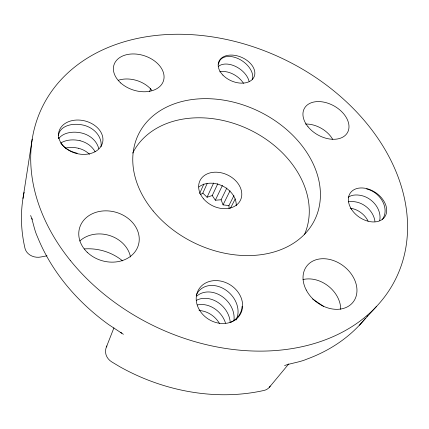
<?xml version="1.0" encoding="UTF-8"?>
<svg xmlns="http://www.w3.org/2000/svg" width="429" height="429" viewBox="0 0 429 429"><rect width="100%" height="100%" fill="white"/><g stroke="black" fill="none" stroke-linecap="round" stroke-linejoin="round"><path stroke-width="0.64" d="M22.973 198.488L32.202 139.125M149.641 91.597L150.633 88.422M106.424 346.943L113.916 327.874M199.587 193.586L203.866 184.025M200.675 194.546L202.831 193.114L207.153 183.553M202.831 193.114L207.051 197.243L213.653 182.974M207.051 197.243L212.248 195.527L217.83 183.65M226.871 187.966L221.112 199.758L215.331 200.23L222.404 185.451M233.95 195.619L228.914 205.566L223.048 204.88L230.035 190.792M230.459 208.237L235.226 198.911M269.353 387.296L288.797 363.878M359.384 325.22L376.485 306.467M284.572 365.551C291.849 362.993 299.678 362.253 306.848 359.137A189.221 146.536 25.6 0 0 365.352 318.361M47.008 255.802L41.184 256.928A12.602 10.446 7.4 0 1 24.979 248.305A179.279 143.64 25.6 0 1 24.131 192.262M123.391 334.304L108.682 324.614A189.221 146.536 25.6 0 1 37.511 236.915C34.261 230.057 33.333 222.49 30.657 215.508M312.591 298.997L323.675 306.456M212.248 195.527L215.331 200.23M221.112 199.758L223.048 204.88M228.914 205.566L229.134 208.692M270.254 386.052A12.816 10.939 43.6 0 1 264.082 390.422A179.279 143.64 25.6 0 1 119.745 366.698L111.819 361.942A12.908 11.765 20.1 0 1 106.928 345.956M367.717 315.32A189.221 146.536 25.6 0 1 366.94 316.339M84.32 248.927A47.683 41.281 13.8 0 1 122.603 260.891M32.513 219.348A13.347 10.741 9.1 0 1 31.891 218.436M121.788 333.199A13.717 12.178 21.1 0 1 120.812 332.362M302.987 279.558A28.223 22.185 38.6 0 1 340.728 309.309M79.773 241.012A29.397 24.716 15.3 0 1 109.615 235.526A29.397 24.716 15.3 0 1 130.502 256.987M305.448 124.035A23.901 16.543 29.4 0 1 332.647 139.248M118.275 80.277A25.113 17.884 17.6 0 1 151.834 90.299M132.7 153.089A95.072 72.64 25.6 0 1 248.723 129.295A95.072 72.64 25.6 0 1 304.595 234.25M198.906 186.98A22.083 17.037 25.6 0 1 222.855 186.127A22.083 17.037 25.6 0 1 236.234 205.711M196.798 296.096A23.466 18.94 44.9 0 1 220.881 295.694A23.466 18.94 44.9 0 1 234.089 318.897A23.22 20.324 16.2 0 1 233.961 320.168M196.192 295.425A23.772 19.048 44.5 0 1 220.742 287.285A23.772 19.048 44.5 0 1 238.041 312.693A23.525 20.463 16.4 0 1 235.961 320.066M196.284 300.413A23.171 18.828 45.3 0 1 217.846 302.348A23.171 18.828 45.3 0 1 230.228 322.372M197.415 304.933A22.887 18.72 45.6 0 1 225.52 323.117M242.095 306.333A23.836 20.603 16.5 0 1 230.089 322.603M199.024 310.537A22.608 18.608 46 0 1 219.541 323.563M366.602 188.921A20.63 16.248 40.7 0 1 382.861 201.909A20.63 16.248 40.7 0 1 382.175 219.653M368.098 221.112A19.959 16.018 41.4 0 0 352.45 208.601A20.12 12.639 30.1 0 0 350.203 208.178M379.703 220.544A20.399 16.173 41 0 0 361.781 195.629A20.576 12.634 29.9 0 0 348.23 197.276M374.962 221.482A20.174 16.098 41.2 0 0 357.062 202.188A20.345 12.639 30 0 0 348.504 201.818M218.608 64.248A18.978 12.087 34.1 0 1 236.636 57.979A18.978 12.087 34.1 0 1 252.767 77.359A18.833 13.009 12.1 0 1 252.295 79.762M218.302 66.5A18.779 12.087 34.1 0 1 235.639 66.452A18.779 12.087 34.1 0 1 249.099 81.349M219.696 71.836A18.581 12.087 34.2 0 1 243.5 83.285M60.961 142.916A21.665 14.366 13.2 0 1 80.046 140.728M77.166 153.26A22.185 14.398 13.5 0 1 60.848 143.157M58.752 138.454A22.185 14.398 13.5 0 1 58.585 137.511M58.526 135.644A22.185 14.398 13.5 0 1 83.601 125.188A22.051 18.409 13.9 0 1 101.046 146.766M80.046 140.733A21.536 18.184 13.3 0 1 95.115 151.802M98.745 148.691A21.788 18.297 13.6 0 0 81.805 133.054A21.922 14.382 13.4 0 0 58.843 138.492M78.33 148.241A21.284 18.072 13 0 1 89.554 154.322M65.68 148.01A21.407 14.345 13 0 1 78.33 148.236M70.206 260.306A196.493 148.332 25.6 0 0 393.581 282.968A196.493 148.332 25.6 0 0 193.618 34.792A196.493 148.332 25.6 0 0 70.206 260.306M120.753 82.985A26.003 18.002 18 0 0 163.197 81.612A26.003 18.002 18 0 0 132.223 53.963A26.003 18.002 18 0 0 120.753 82.985M308.022 126.77A24.716 16.602 29.3 0 0 347.452 132.647A24.716 16.602 29.3 0 0 322.431 101.882A24.716 16.602 29.3 0 0 308.022 126.77M306.258 290.052A29.349 22.517 37.9 0 0 352.97 302.284A29.349 22.517 37.9 0 0 330.77 259.717A29.349 22.517 37.9 0 0 306.258 290.052M87.178 252.231A30.625 25.193 16.1 0 0 138.047 246.166A30.625 25.193 16.1 0 0 101.78 211.079A30.625 25.193 16.1 0 0 87.178 252.231M153.142 210.977A97.941 73.268 25.6 0 0 313.883 221.493A97.941 73.268 25.6 0 0 212.752 98.89A97.941 73.268 25.6 0 0 153.142 210.977M65.374 147.903A22.506 16.811 13.8 0 0 102.322 143.511A22.506 16.811 13.8 0 0 74.501 120.211A22.506 16.811 13.8 0 0 65.374 147.903M199.447 310.006A24.233 20.319 31.8 0 0 239.65 315.363A24.233 20.319 31.8 0 0 219.112 280.807A24.233 20.319 31.8 0 0 199.447 310.006M351.598 209.449A20.962 14.758 34.6 0 0 384.743 216.913A20.962 14.758 34.6 0 0 366.248 188.497A20.962 14.758 34.6 0 0 351.598 209.449M222.898 75.096A19.214 12.832 23.5 0 0 253.973 77.129A19.214 12.832 23.5 0 0 232.674 55.121A19.214 12.832 23.5 0 0 222.898 75.096M203.587 198.863A22.485 17.133 25.6 0 0 240.449 200.236A22.485 17.133 25.6 0 0 216.613 172.201A22.485 17.133 25.6 0 0 203.587 198.863"/></g></svg>
